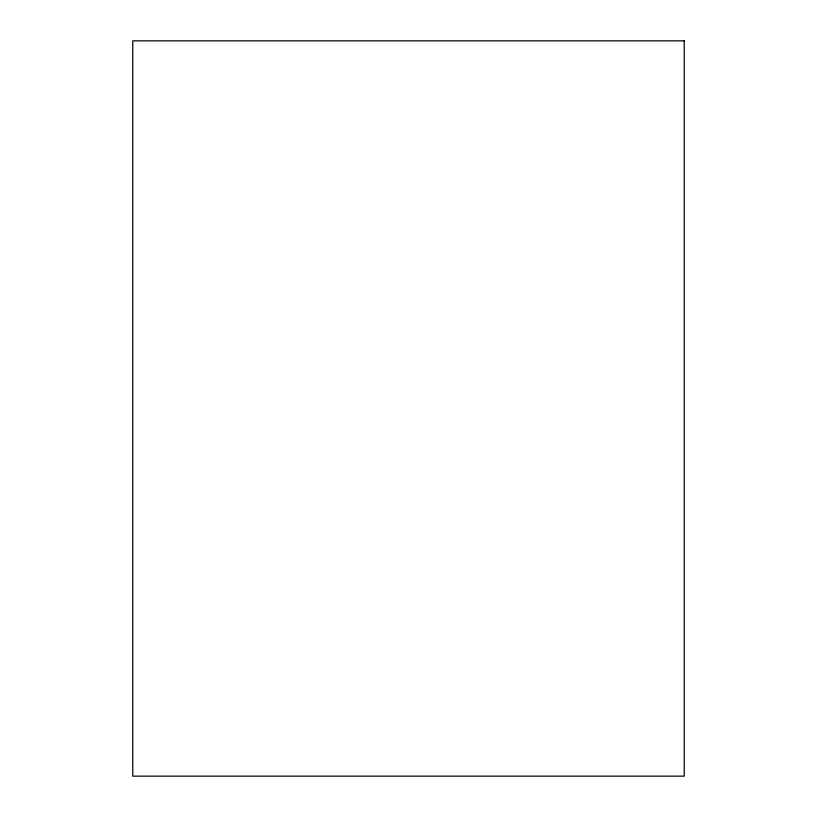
<?xml version="1.0" encoding="UTF-8"?>
<svg xmlns="http://www.w3.org/2000/svg" width="817" height="817" viewBox="0 0 817 817"><rect width="100%" height="100%" fill="white"/><g stroke="black" fill="none" stroke-linecap="round" stroke-linejoin="round"><path stroke-width="1.23" d="M684.237 40.85L132.762 40.85L132.762 776.15L684.237 776.15L684.237 40.85"/></g></svg>
